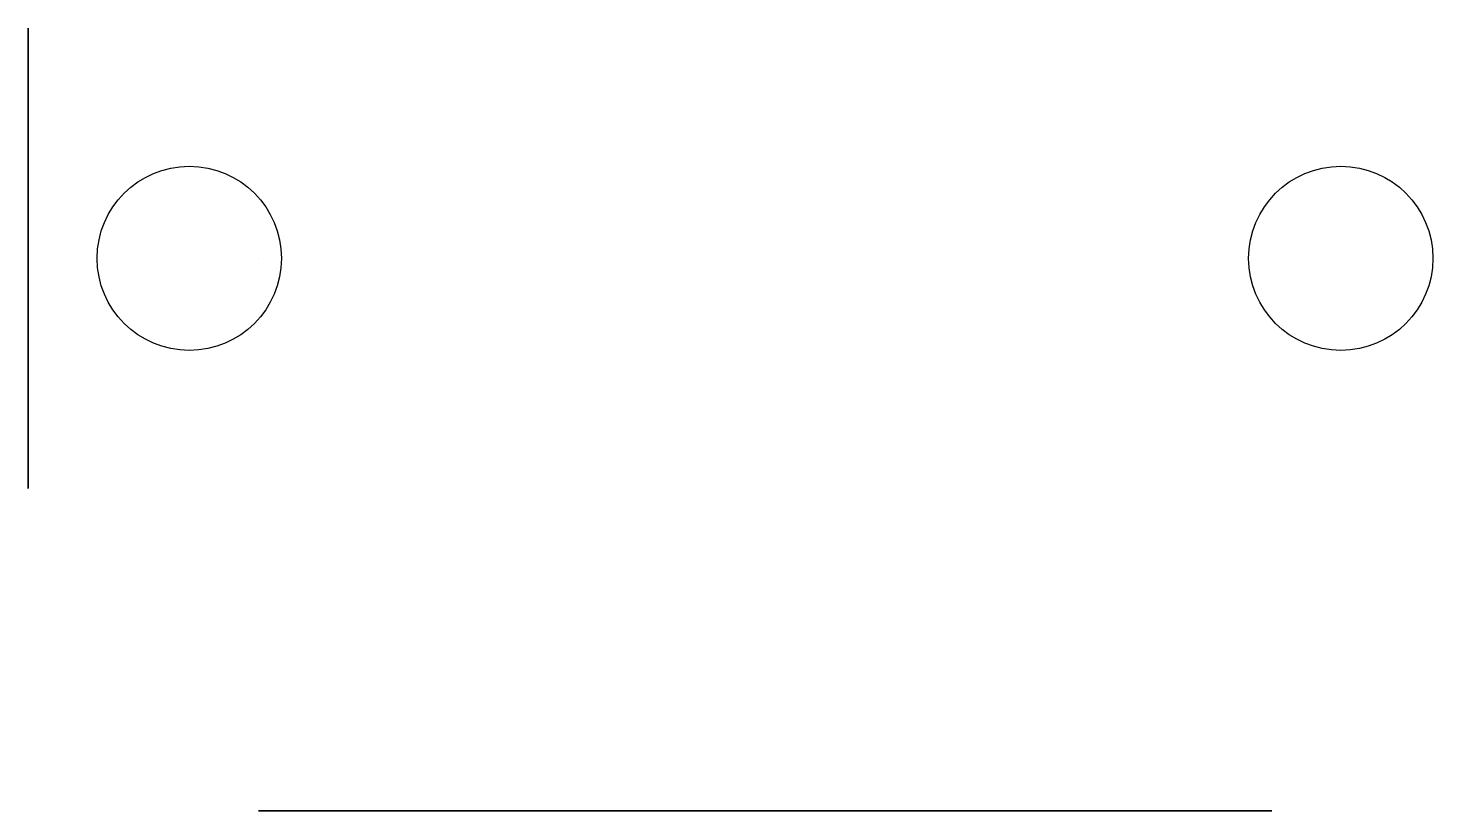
# Model space of a CAD drawing. Header units: millimetres. Extents: x 103.5 to 164.5, y -54.4 to -20.4.
import ezdxf

# ---------------------------------------------------------------- set-up
doc = ezdxf.new("R2010")
doc.units = ezdxf.units.MM

msp = doc.modelspace()

# ---------------------------------------------------------------- linework, layer by layer
at = {"extrusion": (-1, 0, 0)}
msp.add_line((113.463, -30.413, -6.097), (113.463, -30.413, 31.903), dxfattribs=at)
at = {"extrusion": (0, -1, 0)}
for p, q in [((113.463, -54.413, 31.903), (113.463, -54.413, -6.097)), ((157.463, -54.413, 31.903), (157.463, -54.413, -6.097))]:
    msp.add_line(p, q, dxfattribs=at)
at = {"extrusion": (-1, 0, 0)}
msp.add_circle((30.413, 31.903, -103.463), 10, dxfattribs=at)
for centre in [(110.463, -30.413, 47.903), (160.463, -30.413, 47.903)]:
    msp.add_circle(centre, 4)
at = {"extrusion": (0, -1, 0)}
for radius in [22, 14]:
    msp.add_circle((135.463, 31.903, 54.413), radius, dxfattribs=at)

doc.saveas('drawing.dxf')
